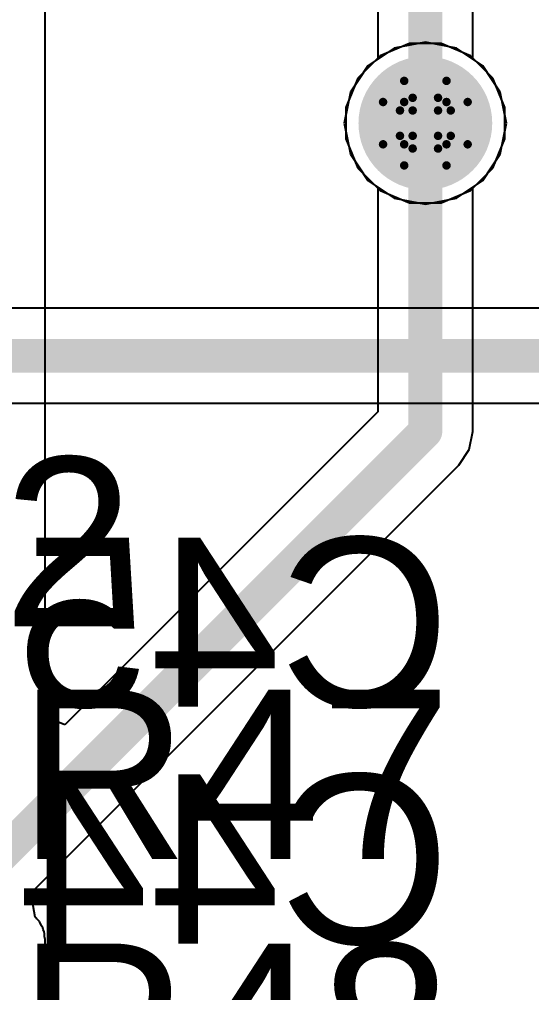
# Model space of a CAD drawing. Header units: inches. Extents: x -0.1 to 17.9, y -0.8 to 4.8.
# Drawn here: x 2.5521 to 2.6731, y 2.8134 to 3.0435 of the extents above; entities that cross this region are included whole.
import ezdxf

# ---------------------------------------------------------------- set-up
doc = ezdxf.new("R2010")
doc.units = ezdxf.units.IN
doc.header["$MEASUREMENT"] = 0
for name, color, linetype in [('Bottom Layer 1', 5, 'Continuous'), ('Bottom Overlay', 54, 'Continuous'), ('Bottom Solder', 6, 'Continuous'), ('Drill Drawing', 1, 'Continuous'), ('GND+Signal', 16, 'Continuous'), ('PWR+Signal', 76, 'Continuous'), ('Top Layer 1', 1, 'Continuous'), ('Top Overlay', 2, 'Continuous'), ('Via Holes', 16, 'Continuous')]:
    doc.layers.add(name, color=color, linetype=linetype)
doc.styles.add('Arial', font='', dxfattribs={"height": 0.2})
doc.styles.get('Arial').set_extended_font_data('Arial')

msp = doc.modelspace()

# ---------------------------------------------------------------- hatches: boundary and pattern name
at = {"layer": 'Bottom Layer 1'}
h = msp.add_hatch(color=5, dxfattribs=at)
edge = h.paths.add_edge_path()
edge.add_arc((2.648, 3.019), 0.01181, 0, 360)
at = {"layer": 'Bottom Solder'}
h = msp.add_hatch(color=6, dxfattribs=at)
edge = h.paths.add_edge_path()
edge.add_arc((2.648, 3.019), 0.01581, 0, 360)
at = {"layer": 'GND+Signal'}
h = msp.add_hatch(color=16, dxfattribs=at)
edge = h.paths.add_edge_path()
edge.add_arc((2.648, 3.019), 0.01181, 0, 360)
at = {"layer": 'PWR+Signal'}
h = msp.add_hatch(color=76, dxfattribs=at)
edge = h.paths.add_edge_path()
edge.add_arc((2.648, 3.019), 0.01181, 0, 360)
at = {"layer": 'Top Layer 1'}
h = msp.add_hatch(color=1, dxfattribs=at)
edge = h.paths.add_edge_path()
edge.add_arc((2.648, 3.019), 0.01181, 0, 360)
at = {"layer": 'Via Holes'}
h = msp.add_hatch(color=7, dxfattribs=at)
edge = h.paths.add_edge_path()
edge.add_arc((2.648, 3.019), 0.00591, 0, 360)

# ---------------------------------------------------------------- linework, layer by layer
at = {"layer": 'Bottom Layer 1'}
for p, q in [((2.65922, 3.03439), (2.65922, 3.17443)), ((2.63678, 3.16978), (2.63678, 3.03439)), ((2.63678, 3.03439), (2.63205, 3.02966)), ((2.66395, 3.02966), (2.65922, 3.03439)), ((2.63205, 3.02966), (2.62919, 3.02274)), ((2.66681, 3.02274), (2.66395, 3.02966)), ((2.62919, 3.02274), (2.62919, 3.01526)), ((2.66681, 3.01526), (2.66681, 3.02274)), ((2.62919, 3.01526), (2.63205, 3.00834)), ((2.66395, 3.00834), (2.66681, 3.01526)), ((2.63205, 3.00834), (2.63734, 3.00305)), ((2.65866, 3.00305), (2.66395, 3.00834)), ((2.63734, 3.00305), (2.64426, 3.00019)), ((2.65174, 3.00019), (2.65866, 3.00305)), ((2.64426, 3.00019), (2.65174, 3.00019)), ((2.89635, 2.97522), (2.33038, 2.97522)), ((2.32573, 2.95278), (2.901, 2.95278))]:
    msp.add_line(p, q, dxfattribs=at)
for points in [[(2.648, 3.019, 0.008, 0.008, 0), (2.648, 3.17443, 0.008, 0.008, 0)], [(2.32573, 2.964, 0.008, 0.008, 0), (2.901, 2.964, 0.008, 0.008, 0)]]:
    msp.add_lwpolyline(points, format="xyseb", dxfattribs=at)
msp.add_lwpolyline([(2.646, 3.019, 0.004, 0.004, 1), (2.65, 3.019, 0.004, 0.004, 1)], format="xyseb", close=True, dxfattribs=at)
at = {"layer": 'Drill Drawing'}
for points in [[(2.643, 3.024, 0.002, 0.002, 0), (2.643, 3.029, 0.002, 0.002, 0)], [(2.643, 3.029, 0.002, 0.002, 0), (2.653, 3.029, 0.002, 0.002, 0)], [(2.653, 3.024, 0.002, 0.002, 0), (2.653, 3.029, 0.002, 0.002, 0)], [(2.645, 3.022, 0.002, 0.002, 0), (2.645, 3.025, 0.002, 0.002, 0)], [(2.645, 3.025, 0.002, 0.002, 0), (2.651, 3.025, 0.002, 0.002, 0)], [(2.651, 3.022, 0.002, 0.002, 0), (2.651, 3.025, 0.002, 0.002, 0)], [(2.638, 3.014, 0.002, 0.002, 0), (2.638, 3.024, 0.002, 0.002, 0)], [(2.638, 3.024, 0.002, 0.002, 0), (2.643, 3.024, 0.002, 0.002, 0)], [(2.653, 3.024, 0.002, 0.002, 0), (2.658, 3.024, 0.002, 0.002, 0)], [(2.658, 3.014, 0.002, 0.002, 0), (2.658, 3.024, 0.002, 0.002, 0)], [(2.642, 3.016, 0.002, 0.002, 0), (2.642, 3.022, 0.002, 0.002, 0)], [(2.642, 3.022, 0.002, 0.002, 0), (2.645, 3.022, 0.002, 0.002, 0)], [(2.651, 3.022, 0.002, 0.002, 0), (2.654, 3.022, 0.002, 0.002, 0)], [(2.654, 3.016, 0.002, 0.002, 0), (2.654, 3.022, 0.002, 0.002, 0)], [(2.642, 3.016, 0.002, 0.002, 0), (2.645, 3.016, 0.002, 0.002, 0)], [(2.645, 3.013, 0.002, 0.002, 0), (2.645, 3.016, 0.002, 0.002, 0)], [(2.651, 3.016, 0.002, 0.002, 0), (2.654, 3.016, 0.002, 0.002, 0)], [(2.651, 3.013, 0.002, 0.002, 0), (2.651, 3.016, 0.002, 0.002, 0)], [(2.638, 3.014, 0.002, 0.002, 0), (2.643, 3.014, 0.002, 0.002, 0)], [(2.643, 3.009, 0.002, 0.002, 0), (2.643, 3.014, 0.002, 0.002, 0)], [(2.653, 3.014, 0.002, 0.002, 0), (2.658, 3.014, 0.002, 0.002, 0)], [(2.653, 3.009, 0.002, 0.002, 0), (2.653, 3.014, 0.002, 0.002, 0)], [(2.645, 3.013, 0.002, 0.002, 0), (2.651, 3.013, 0.002, 0.002, 0)], [(2.643, 3.009, 0.002, 0.002, 0), (2.653, 3.009, 0.002, 0.002, 0)]]:
    msp.add_lwpolyline(points, format="xyseb", dxfattribs=at)
for points in [[(2.6425, 3.029, 0.001, 0.001, 1), (2.6435, 3.029, 0.001, 0.001, 1)], [(2.6425, 3.029, 0.001, 0.001, 1), (2.6435, 3.029, 0.001, 0.001, 1)], [(2.6525, 3.029, 0.001, 0.001, 1), (2.6535, 3.029, 0.001, 0.001, 1)], [(2.6525, 3.029, 0.001, 0.001, 1), (2.6535, 3.029, 0.001, 0.001, 1)], [(2.6445, 3.025, 0.001, 0.001, 1), (2.6455, 3.025, 0.001, 0.001, 1)], [(2.6445, 3.025, 0.001, 0.001, 1), (2.6455, 3.025, 0.001, 0.001, 1)], [(2.6505, 3.025, 0.001, 0.001, 1), (2.6515, 3.025, 0.001, 0.001, 1)], [(2.6505, 3.025, 0.001, 0.001, 1), (2.6515, 3.025, 0.001, 0.001, 1)], [(2.6375, 3.024, 0.001, 0.001, 1), (2.6385, 3.024, 0.001, 0.001, 1)], [(2.6375, 3.024, 0.001, 0.001, 1), (2.6385, 3.024, 0.001, 0.001, 1)], [(2.6425, 3.024, 0.001, 0.001, 1), (2.6435, 3.024, 0.001, 0.001, 1)], [(2.6425, 3.024, 0.001, 0.001, 1), (2.6435, 3.024, 0.001, 0.001, 1)], [(2.6525, 3.024, 0.001, 0.001, 1), (2.6535, 3.024, 0.001, 0.001, 1)], [(2.6525, 3.024, 0.001, 0.001, 1), (2.6535, 3.024, 0.001, 0.001, 1)], [(2.6575, 3.024, 0.001, 0.001, 1), (2.6585, 3.024, 0.001, 0.001, 1)], [(2.6575, 3.024, 0.001, 0.001, 1), (2.6585, 3.024, 0.001, 0.001, 1)], [(2.6415, 3.022, 0.001, 0.001, 1), (2.6425, 3.022, 0.001, 0.001, 1)], [(2.6415, 3.022, 0.001, 0.001, 1), (2.6425, 3.022, 0.001, 0.001, 1)], [(2.6445, 3.022, 0.001, 0.001, 1), (2.6455, 3.022, 0.001, 0.001, 1)], [(2.6445, 3.022, 0.001, 0.001, 1), (2.6455, 3.022, 0.001, 0.001, 1)], [(2.6505, 3.022, 0.001, 0.001, 1), (2.6515, 3.022, 0.001, 0.001, 1)], [(2.6505, 3.022, 0.001, 0.001, 1), (2.6515, 3.022, 0.001, 0.001, 1)], [(2.6535, 3.022, 0.001, 0.001, 1), (2.6545, 3.022, 0.001, 0.001, 1)], [(2.6535, 3.022, 0.001, 0.001, 1), (2.6545, 3.022, 0.001, 0.001, 1)], [(2.6415, 3.016, 0.001, 0.001, 1), (2.6425, 3.016, 0.001, 0.001, 1)], [(2.6415, 3.016, 0.001, 0.001, 1), (2.6425, 3.016, 0.001, 0.001, 1)], [(2.6445, 3.016, 0.001, 0.001, 1), (2.6455, 3.016, 0.001, 0.001, 1)], [(2.6445, 3.016, 0.001, 0.001, 1), (2.6455, 3.016, 0.001, 0.001, 1)], [(2.6505, 3.016, 0.001, 0.001, 1), (2.6515, 3.016, 0.001, 0.001, 1)], [(2.6505, 3.016, 0.001, 0.001, 1), (2.6515, 3.016, 0.001, 0.001, 1)], [(2.6535, 3.016, 0.001, 0.001, 1), (2.6545, 3.016, 0.001, 0.001, 1)], [(2.6535, 3.016, 0.001, 0.001, 1), (2.6545, 3.016, 0.001, 0.001, 1)], [(2.6375, 3.014, 0.001, 0.001, 1), (2.6385, 3.014, 0.001, 0.001, 1)], [(2.6375, 3.014, 0.001, 0.001, 1), (2.6385, 3.014, 0.001, 0.001, 1)], [(2.6425, 3.014, 0.001, 0.001, 1), (2.6435, 3.014, 0.001, 0.001, 1)], [(2.6425, 3.014, 0.001, 0.001, 1), (2.6435, 3.014, 0.001, 0.001, 1)], [(2.6525, 3.014, 0.001, 0.001, 1), (2.6535, 3.014, 0.001, 0.001, 1)], [(2.6525, 3.014, 0.001, 0.001, 1), (2.6535, 3.014, 0.001, 0.001, 1)], [(2.6575, 3.014, 0.001, 0.001, 1), (2.6585, 3.014, 0.001, 0.001, 1)], [(2.6575, 3.014, 0.001, 0.001, 1), (2.6585, 3.014, 0.001, 0.001, 1)], [(2.6445, 3.013, 0.001, 0.001, 1), (2.6455, 3.013, 0.001, 0.001, 1)], [(2.6445, 3.013, 0.001, 0.001, 1), (2.6455, 3.013, 0.001, 0.001, 1)], [(2.6505, 3.013, 0.001, 0.001, 1), (2.6515, 3.013, 0.001, 0.001, 1)], [(2.6505, 3.013, 0.001, 0.001, 1), (2.6515, 3.013, 0.001, 0.001, 1)], [(2.6425, 3.009, 0.001, 0.001, 1), (2.6435, 3.009, 0.001, 0.001, 1)], [(2.6425, 3.009, 0.001, 0.001, 1), (2.6435, 3.009, 0.001, 0.001, 1)], [(2.6525, 3.009, 0.001, 0.001, 1), (2.6535, 3.009, 0.001, 0.001, 1)], [(2.6525, 3.009, 0.001, 0.001, 1), (2.6535, 3.009, 0.001, 0.001, 1)]]:
    msp.add_lwpolyline(points, format="xyseb", close=True, dxfattribs=at)
at = {"layer": 'GND+Signal'}
for p, q in [((2.648, 3.03818), (2.64066, 3.03672)), ((2.65534, 3.03672), (2.648, 3.03818)), ((2.64066, 3.03672), (2.63444, 3.03256)), ((2.66156, 3.03256), (2.65534, 3.03672)), ((2.63444, 3.03256), (2.63028, 3.02634)), ((2.66572, 3.02634), (2.66156, 3.03256)), ((2.63028, 3.02634), (2.62882, 3.019)), ((2.66718, 3.019), (2.66572, 3.02634)), ((2.62882, 3.019), (2.63028, 3.01166)), ((2.66572, 3.01166), (2.66718, 3.019)), ((2.63028, 3.01166), (2.63444, 3.00544)), ((2.66156, 3.00544), (2.66572, 3.01166)), ((2.63444, 3.00544), (2.64066, 3.00128)), ((2.65534, 3.00128), (2.66156, 3.00544)), ((2.64066, 3.00128), (2.648, 2.99982)), ((2.648, 2.99982), (2.65534, 3.00128))]:
    msp.add_line(p, q, dxfattribs=at)
at = {"layer": 'PWR+Signal'}
for p, q in [((2.55814, 2.87863), (2.55814, 3.2143)), ((2.64426, 3.03781), (2.63734, 3.03495)), ((2.65174, 3.03781), (2.64426, 3.03781)), ((2.65866, 3.03495), (2.65174, 3.03781)), ((2.63734, 3.03495), (2.63205, 3.02966)), ((2.66395, 3.02966), (2.65866, 3.03495)), ((2.63205, 3.02966), (2.62919, 3.02274)), ((2.66681, 3.02274), (2.66395, 3.02966)), ((2.62919, 3.02274), (2.62919, 3.01526)), ((2.66681, 3.01526), (2.66681, 3.02274)), ((2.62919, 3.01526), (2.63205, 3.00834)), ((2.66395, 3.00834), (2.66681, 3.01526)), ((2.63205, 3.00834), (2.63678, 3.00361)), ((2.65922, 3.00361), (2.66395, 3.00834)), ((2.63678, 3.00361), (2.63678, 2.95074)), ((2.65922, 2.9461), (2.65922, 3.00361)), ((2.63678, 2.95074), (2.56276, 2.87671)), ((2.65836, 2.9418), (2.65922, 2.9461)), ((2.65922, 2.9461), (2.65922, 2.9461)), ((2.65593, 2.93817), (2.65836, 2.9418)), ((2.55534, 2.83757), (2.65593, 2.93817)), ((2.65593, 2.93817), (2.65593, 2.93817)), ((2.56276, 2.87671), (2.55814, 2.87863)), ((2.55508, 2.8369), (2.55534, 2.83757)), ((2.55499, 2.83574), (2.55508, 2.8369)), ((2.55579, 2.83124), (2.55499, 2.83574)), ((2.55595, 2.83111), (2.55579, 2.83124)), ((2.55605, 2.83105), (2.55595, 2.83111)), ((2.55617, 2.83087), (2.55605, 2.83105)), ((2.55675, 2.83032), (2.55617, 2.83087)), ((2.55681, 2.8302), (2.55675, 2.83032)), ((2.55691, 2.8301), (2.55681, 2.8302)), ((2.55728, 2.8292), (2.55691, 2.8301)), ((2.55759, 2.82873), (2.55728, 2.8292)), ((2.55768, 2.82831), (2.55759, 2.82873)), ((2.55792, 2.82779), (2.55768, 2.82831)), ((2.55792, 2.82766), (2.55792, 2.82779)), ((2.55797, 2.82753), (2.55792, 2.82766)), ((2.558, 2.82739), (2.55797, 2.82753)), ((2.558, 2.82669), (2.558, 2.82739)), ((2.55814, 2.826), (2.558, 2.82669)), ((2.55814, 2.56214), (2.55814, 2.826))]:
    msp.add_line(p, q, dxfattribs=at)
for points in [[(2.648, 2.9461, 0.008, 0.008, 0), (2.648, 3.019, 0.008, 0.008, 0)], [(2.364, 2.6621, 0.008, 0.008, 0), (2.648, 2.9461, 0.008, 0.008, 0)]]:
    msp.add_lwpolyline(points, format="xyseb", dxfattribs=at)
for points in [[(2.646, 3.019, 0.004, 0.004, 1), (2.65, 3.019, 0.004, 0.004, 1)], [(2.646, 2.9461, 0.004, 0.004, 1), (2.65, 2.9461, 0.004, 0.004, 1)], [(2.646, 2.9461, 0.004, 0.004, 1), (2.65, 2.9461, 0.004, 0.004, 1)]]:
    msp.add_lwpolyline(points, format="xyseb", close=True, dxfattribs=at)
at = {"layer": 'Top Layer 1'}
for p, q in [((2.64426, 3.03781), (2.63734, 3.03495)), ((2.65174, 3.03781), (2.64426, 3.03781)), ((2.65866, 3.03495), (2.65174, 3.03781)), ((2.63734, 3.03495), (2.63205, 3.02966)), ((2.66395, 3.02966), (2.65866, 3.03495)), ((2.63205, 3.02966), (2.62919, 3.02274)), ((2.66681, 3.02274), (2.66395, 3.02966)), ((2.62919, 3.02274), (2.62919, 3.01526)), ((2.66681, 3.01526), (2.66681, 3.02274)), ((2.62919, 3.01526), (2.63205, 3.00834)), ((2.66395, 3.00834), (2.66681, 3.01526)), ((2.63205, 3.00834), (2.63734, 3.00305)), ((2.65866, 3.00305), (2.66395, 3.00834)), ((2.63734, 3.00305), (2.64426, 3.00019)), ((2.65174, 3.00019), (2.65866, 3.00305)), ((2.64426, 3.00019), (2.65174, 3.00019))]:
    msp.add_line(p, q, dxfattribs=at)

# ---------------------------------------------------------------- texts
at = {"layer": 'Bottom Overlay', "style": 'Arial', "text_generation_flag": 2}
for s, p in [('C45', (2.65398, 2.88101)), ('C44', (2.65398, 2.82501))]:
    msp.add_text(s, height=0.04, dxfattribs=at).set_placement(p)
at = {"layer": 'Top Overlay', "style": 'Arial'}
for s, p in [('R52', (2.47668, 2.90001)), ('R47', (2.55168, 2.84501)), ('R48', (2.55168, 2.78501))]:
    msp.add_text(s, height=0.04, dxfattribs=at).set_placement(p)

doc.saveas('drawing.dxf')
